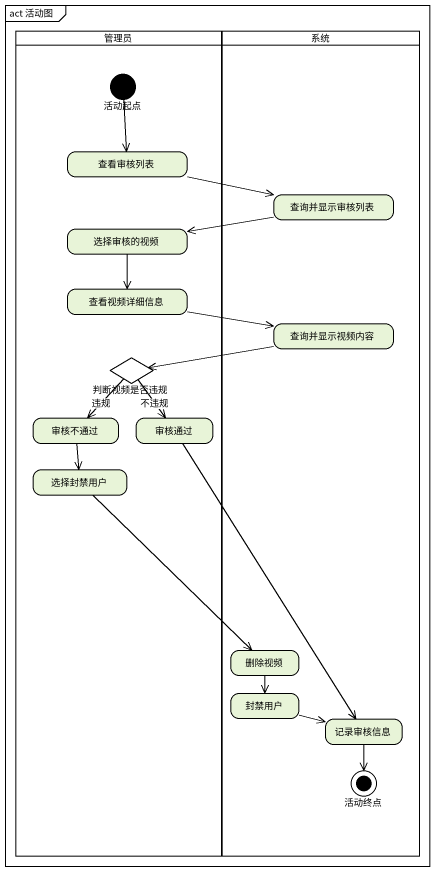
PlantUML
@startuml
mainframe act 活动图
hide empty description
state 管理员 <<partition>> {
  state 活动起点 <<start>>
  state 查看审核列表
  state 选择审核的视频
  state 查看视频详细信息
  state 判断视频是否违规 <<choice>>
  state 审核不通过
  state 审核通过
  state 选择封禁用户
}
state 系统 <<partition>> {
  state 查询并显示审核列表
  state 查询并显示视频内容
  state 删除视频
  state 封禁用户
  state 记录审核信息
  state 活动终点 <<end>>
}
活动起点 --> 查看审核列表
查看审核列表 -right-> 查询并显示审核列表
查询并显示审核列表 -left-> 选择审核的视频
选择审核的视频 --> 查看视频详细信息
查看视频详细信息 -right-> 查询并显示视频内容
查询并显示视频内容 -left-> 判断视频是否违规
判断视频是否违规 --> 审核不通过 : 违规
判断视频是否违规 --> 审核通过 : 不违规
审核不通过 --> 选择封禁用户
审核通过 --> 记录审核信息
选择封禁用户 --> 删除视频
删除视频 --> 封禁用户
封禁用户 -right-> 记录审核信息
记录审核信息 --> 活动终点
@enduml
